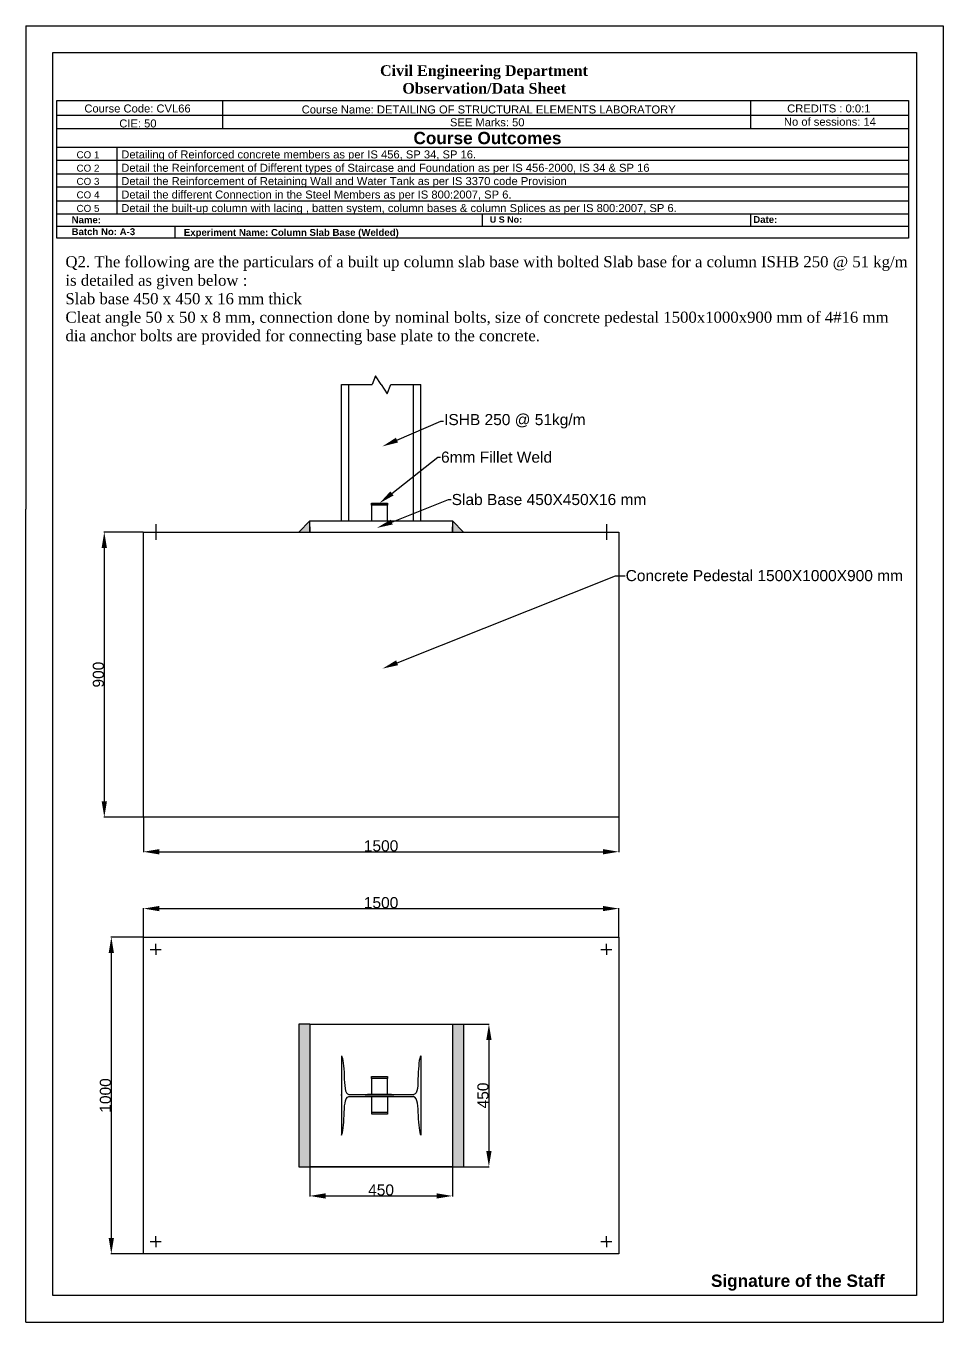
# Model space of a CAD drawing. Header units: millimetres. Extents: x 1139 to 12872, y 675 to 5093.
# Drawn here: x 1139 to 4033, y 675 to 4766 of the extents above; entities that cross this region are included whole.
import ezdxf
from ezdxf import colors
from ezdxf.entities.mleader import LeaderData, LeaderLine
from ezdxf.math import Vec2, Vec3

# ---------------------------------------------------------------- set-up
doc = ezdxf.new("R2010")
doc.units = ezdxf.units.MM
doc.styles.get("Standard").update_dxf_attribs({"font": 'arial.ttf'})
doc.dimstyles.new('ISO-25', dxfattribs={"dimtxt": 2.5, "dimasz": 2.5, "dimexe": 1.25, "dimexo": 0.625, "dimtad": 1, "dimtxsty": 'Standard', "dimcen": 2.5, "dimadec": 0, "dimazin": 0, "dimtfac": 1, "dimtmove": 0, "dimatfit": 3, "dimfxl": 1, "dimarcsym": 0})

# ---------------------------------------------------------------- blocks, each defined once
blk = doc.blocks.new('*D17')
at = {"color": 0, "lineweight": -2, "transparency": 16777216}
for p, q in [((1509.2, 3168.2), (1385.1, 3168.2)), ((1386.4, 3118.2), (1386.4, 2318.2)), ((1509.2, 2268.2), (1385.1, 2268.2))]:
    blk.add_line(p, q, dxfattribs=at)
at = {"color": 0, "transparency": 16777216}
for points in [[(1378.1, 3118.2), (1394.7, 3118.2), (1386.4, 3168.2)], [(1378.1, 2318.2), (1394.7, 2318.2), (1386.4, 2268.2)]]:
    blk.add_solid(points, dxfattribs=at)
at = {"layer": 'Defpoints', "color": 0, "transparency": 16777216}
for p in [(1509.8, 3168.2), (1386.4, 2268.2), (1509.8, 2268.2)]:
    blk.add_point(p, dxfattribs=at)
at = {"color": 0, "transparency": 16777216, "insert": (1367.9, 2718.2), "char_height": 35, "attachment_point": 5, "rotation": 90}
blk.add_mtext('900', dxfattribs=at)
blk = doc.blocks.new('*D18')
at = {"color": 0, "lineweight": -2, "transparency": 16777216}
for p, q in [((1509.8, 2267.6), (1509.8, 2157.9)), ((3009.8, 2267.6), (3009.8, 2157.9)), ((1559.8, 2159.1), (2959.8, 2159.1))]:
    blk.add_line(p, q, dxfattribs=at)
at = {"color": 0, "transparency": 16777216}
for points in [[(1559.8, 2167.5), (1559.8, 2150.8), (1509.8, 2159.1)], [(2959.8, 2167.5), (2959.8, 2150.8), (3009.8, 2159.1)]]:
    blk.add_solid(points, dxfattribs=at)
at = {"layer": 'Defpoints', "color": 0, "transparency": 16777216}
for p in [(1509.8, 2268.2), (3009.8, 2268.2), (3009.8, 2159.1)]:
    blk.add_point(p, dxfattribs=at)
at = {"color": 0, "transparency": 16777216, "insert": (2259.8, 2177.6), "char_height": 35, "attachment_point": 5}
blk.add_mtext('1500', dxfattribs=at)
blk = doc.blocks.new('*D19')
at = {"color": 0, "lineweight": -2, "transparency": 16777216}
for p, q in [((1509.8, 1890.5), (1509.8, 1981.1)), ((1559.8, 1979.8), (2959.8, 1979.8)), ((3009.8, 1890.5), (3009.8, 1981.1))]:
    blk.add_line(p, q, dxfattribs=at)
at = {"color": 0, "transparency": 16777216}
for points in [[(1559.8, 1988.1), (1559.8, 1971.5), (1509.8, 1979.8)], [(2959.8, 1988.1), (2959.8, 1971.5), (3009.8, 1979.8)]]:
    blk.add_solid(points, dxfattribs=at)
at = {"layer": 'Defpoints', "color": 0, "transparency": 16777216}
for p in [(3009.8, 1979.8), (1509.8, 1889.9), (3009.8, 1889.9)]:
    blk.add_point(p, dxfattribs=at)
at = {"color": 0, "transparency": 16777216, "insert": (2259.8, 1998.3), "char_height": 35, "attachment_point": 5}
blk.add_mtext('1500', dxfattribs=at)
blk = doc.blocks.new('*D20')
at = {"color": 0, "lineweight": -2, "transparency": 16777216}
for p, q in [((1509.2, 1889.9), (1407.3, 1889.9)), ((1408.6, 1839.9), (1408.6, 939.9)), ((1509.2, 889.9), (1407.3, 889.9))]:
    blk.add_line(p, q, dxfattribs=at)
at = {"color": 0, "transparency": 16777216}
for points in [[(1400.3, 1839.9), (1416.9, 1839.9), (1408.6, 1889.9)], [(1400.3, 939.9), (1416.9, 939.9), (1408.6, 889.9)]]:
    blk.add_solid(points, dxfattribs=at)
at = {"layer": 'Defpoints', "color": 0, "transparency": 16777216}
for p in [(1509.8, 1889.9), (1408.6, 889.9), (1509.8, 889.9)]:
    blk.add_point(p, dxfattribs=at)
at = {"color": 0, "transparency": 16777216, "insert": (1390.1, 1389.9), "char_height": 35, "attachment_point": 5, "rotation": 90}
blk.add_mtext('1000', dxfattribs=at)
blk = doc.blocks.new('*D21')
at = {"color": 0, "lineweight": -2, "transparency": 16777216}
for p, q in [((2034.8, 1164.3), (2034.8, 1071.5)), ((2484.8, 1164.3), (2484.8, 1071.5)), ((2084.8, 1072.8), (2434.8, 1072.8))]:
    blk.add_line(p, q, dxfattribs=at)
at = {"color": 0, "transparency": 16777216}
for points in [[(2084.8, 1081.1), (2084.8, 1064.4), (2034.8, 1072.8)], [(2434.8, 1081.1), (2434.8, 1064.4), (2484.8, 1072.8)]]:
    blk.add_solid(points, dxfattribs=at)
at = {"layer": 'Defpoints', "color": 0, "transparency": 16777216}
for p in [(2034.8, 1164.9), (2484.8, 1164.9), (2484.8, 1072.8)]:
    blk.add_point(p, dxfattribs=at)
at = {"color": 0, "transparency": 16777216, "insert": (2259.8, 1091.3), "char_height": 35, "attachment_point": 5}
blk.add_mtext('450', dxfattribs=at)
blk = doc.blocks.new('*D22')
at = {"color": 0, "lineweight": -2, "transparency": 16777216}
for p, q in [((2485.4, 1614.9), (2601.3, 1614.9)), ((2600, 1564.9), (2600, 1214.9)), ((2485.4, 1164.9), (2601.3, 1164.9))]:
    blk.add_line(p, q, dxfattribs=at)
at = {"color": 0, "transparency": 16777216}
for points in [[(2591.7, 1564.9), (2608.4, 1564.9), (2600, 1614.9)], [(2591.7, 1214.9), (2608.4, 1214.9), (2600, 1164.9)]]:
    blk.add_solid(points, dxfattribs=at)
at = {"layer": 'Defpoints', "color": 0, "transparency": 16777216}
for p in [(2484.8, 1614.9), (2484.8, 1164.9), (2600, 1164.9)]:
    blk.add_point(p, dxfattribs=at)
at = {"color": 0, "transparency": 16777216, "insert": (2581.5, 1389.9), "char_height": 35, "attachment_point": 5, "rotation": 90}
blk.add_mtext('450', dxfattribs=at)

msp = doc.modelspace()

# ---------------------------------------------------------------- hatches: boundary and pattern name
at = {"true_color": 0x000000}
h = msp.add_hatch(color=18, dxfattribs=at)
h.dxf.hatch_style = 1
h.paths.add_polyline_path([(2279.812, 3259.196), (2229.812, 3259.196), (2229.812, 3253.196), (2279.812, 3253.196)])
h = msp.add_hatch(color=18, dxfattribs=at)
h.dxf.hatch_style = 1
h.paths.add_polyline_path([(2484.812, 3203.196), (2484.812, 3168.196), (2519.812, 3168.196)])
h.paths.add_polyline_path([(2034.812, 3203.196), (1999.812, 3168.196), (2034.812, 3168.196)])
h.paths.add_polyline_path([(2034.812, 1614.88), (1999.812, 1614.88), (1999.812, 1164.88), (2034.812, 1164.88)])
h.paths.add_polyline_path([(2519.812, 1614.88), (2484.812, 1614.88), (2484.812, 1164.88), (2519.812, 1164.88)])
h = msp.add_hatch(color=18, dxfattribs=at)
h.dxf.hatch_style = 1
h.paths.add_polyline_path([(2279.812, 1449.33), (2229.812, 1449.33), (2229.812, 1443.33), (2279.812, 1443.33)])
h.paths.add_polyline_path([(2280.151, 1336.43), (2230.151, 1336.43), (2230.151, 1330.43), (2280.151, 1330.43)])

# ---------------------------------------------------------------- linework, layer by layer
for p, q in [((1139.164, 4765.772), (4033.133, 4765.772)), ((1139.164, 4765.772), (1139.164, 3240.852)), ((4033.133, 4765.772), (4033.133, 674.64)), ((1759.8, 4530.867), (1759.8, 4441.239)), ((3425.766, 4530.867), (3425.766, 4441.239)), ((1236.328, 4484.338), (3923.934, 4484.338)), ((3923.934, 4441.239), (1236.328, 4441.239)), ((1236.328, 4383.38), (3923.934, 4383.38)), ((1426.314, 4383.38), (1426.314, 4340.506)), ((3923.934, 4340.506), (1236.328, 4340.506)), ((1426.314, 4340.506), (1426.314, 4298.987)), ((1236.328, 4298.987), (3923.934, 4298.987)), ((1426.314, 4298.987), (1426.314, 4256.8)), ((3923.934, 4256.8), (1236.328, 4256.8)), ((1426.314, 4256.8), (1426.314, 4213.77)), ((1236.328, 4213.77), (3923.934, 4213.77)), ((1426.314, 4213.77), (1426.314, 4171.636)), ((3923.934, 4171.636), (1236.328, 4171.636)), ((1236.328, 4134.017), (3923.934, 4134.017)), ((1610.563, 4095.678), (1610.563, 4134.017)), ((2579.918, 4134.017), (2579.918, 4171.636)), ((3426.468, 4134.017), (3426.468, 4171.636)), ((2242.09, 3661.238), (2231.734, 3634.196)), ((2259.812, 3634.196), (2242.09, 3661.238)), ((2134.812, 3203.196), (2134.812, 3634.196)), ((2134.812, 3634.196), (2231.734, 3634.196)), ((2158.012, 3203.196), (2158.012, 3634.196)), ((2259.812, 3634.196), (2279.538, 3604.096)), ((2279.538, 3604.096), (2290.093, 3634.196)), ((2290.093, 3634.196), (2384.812, 3634.196)), ((2361.612, 3203.196), (2361.612, 3634.196)), ((2384.812, 3203.196), (2384.812, 3634.196)), ((1139.164, 674.64), (1139.164, 3240.852)), ((2229.812, 3253.196), (2229.812, 3259.196)), ((2229.812, 3259.196), (2279.812, 3259.196)), ((2279.812, 3253.196), (2229.812, 3253.196)), ((2229.812, 3253.196), (2229.812, 3203.196)), ((2279.812, 3259.196), (2279.812, 3253.196)), ((2279.812, 3203.196), (2279.812, 3253.196)), ((1548.703, 3193.196), (1548.703, 3143.196)), ((2034.812, 3203.196), (1999.812, 3168.196)), ((2034.812, 3168.196), (2034.812, 3203.196)), ((2034.812, 3203.196), (2484.812, 3203.196)), ((2209.812, 3203.196), (2299.812, 3203.196)), ((2229.812, 3203.196), (2279.812, 3203.196)), ((2254.812, 3203.196), (2299.812, 3203.196)), ((2254.812, 3203.196), (2279.812, 3203.196)), ((2259.812, 3203.196), (2292.312, 3203.196)), ((2484.812, 3203.196), (2484.812, 3168.196)), ((2484.812, 3203.196), (2519.812, 3168.196)), ((2970.921, 3193.196), (2970.921, 3143.196)), ((1509.812, 3168.196), (3009.812, 3168.196)), ((1509.812, 2268.196), (1509.812, 3168.196)), ((2034.812, 3184.196), (2034.812, 3168.196)), ((2034.812, 3184.196), (2034.812, 3168.196)), ((2034.812, 3168.196), (2259.812, 3168.196)), ((2259.812, 3168.196), (2484.812, 3168.196)), ((2484.812, 3168.196), (2484.812, 3184.196)), ((2484.812, 3184.196), (2484.812, 3168.196)), ((3009.812, 3168.196), (3009.812, 2268.196)), ((3009.812, 2268.196), (1509.812, 2268.196)), ((1509.812, 1889.88), (3009.812, 1889.88)), ((1509.812, 889.88), (1509.812, 1889.88)), ((3009.812, 1889.88), (3009.812, 889.88)), ((1531.203, 1850.989), (1566.203, 1850.989)), ((1548.703, 1850.989), (1548.703, 1868.489)), ((1548.703, 1850.989), (1548.703, 1833.489)), ((2953.421, 1850.989), (2988.421, 1850.989)), ((2970.921, 1850.989), (2970.921, 1868.489)), ((2970.921, 1850.989), (2970.921, 1833.489)), ((1509.812, 1389.88), (1509.812, 1614.88)), ((1999.812, 1614.88), (1999.812, 1164.88)), ((2034.812, 1614.88), (1999.812, 1614.88)), ((2034.812, 1614.88), (2034.812, 1164.88)), ((2034.812, 1614.88), (2484.812, 1614.88)), ((2484.812, 1614.88), (2484.812, 1164.88)), ((2484.812, 1614.88), (2519.812, 1614.88)), ((2519.812, 1614.88), (2519.812, 1164.88)), ((3009.812, 1614.88), (3009.812, 1164.88)), ((2134.812, 1514.88), (2134.812, 1264.88)), ((2384.809, 1514.883), (2384.812, 1264.889)), ((2229.812, 1443.33), (2229.812, 1449.33)), ((2229.812, 1449.33), (2279.812, 1449.33)), ((2279.812, 1443.33), (2229.812, 1443.33)), ((2229.812, 1443.33), (2229.812, 1393.33)), ((2279.812, 1449.33), (2279.812, 1443.33)), ((2279.812, 1393.33), (2279.812, 1443.33)), ((2134.812, 1389.88), (2134.812, 1393.33)), ((2158.012, 1393.33), (2362.947, 1393.33)), ((2209.812, 1393.33), (2299.812, 1393.33)), ((2292.312, 1393.33), (2217.312, 1393.33)), ((2229.812, 1393.33), (2279.812, 1393.33)), ((2254.812, 1393.33), (2299.812, 1393.33)), ((2254.812, 1393.33), (2279.812, 1393.33)), ((2384.811, 1393.33), (2384.812, 1393.33)), ((2158.012, 1386.43), (2361.612, 1386.43)), ((2299.845, 1386.43), (2209.845, 1386.43)), ((2292.651, 1386.43), (2217.651, 1386.43)), ((2230.151, 1336.43), (2230.151, 1386.43)), ((2230.151, 1386.43), (2280.151, 1386.43)), ((2255.151, 1386.43), (2280.151, 1386.43)), ((2280.151, 1386.43), (2280.151, 1361.43)), ((2280.151, 1361.43), (2280.151, 1336.43)), ((2384.811, 1386.43), (2384.812, 1386.43)), ((2280.151, 1336.43), (2230.151, 1336.43)), ((2230.151, 1330.43), (2230.151, 1336.43)), ((2280.151, 1330.43), (2230.151, 1330.43)), ((2280.151, 1336.43), (2280.151, 1330.43)), ((1999.812, 1164.88), (2519.812, 1164.88)), ((2484.812, 1164.88), (2034.812, 1164.88)), ((1548.703, 928.771), (1548.703, 946.271)), ((2970.921, 928.771), (2970.921, 946.271)), ((1531.203, 928.771), (1566.203, 928.771)), ((1548.703, 928.771), (1548.703, 911.271)), ((2953.421, 928.771), (2988.421, 928.771)), ((2970.921, 928.771), (2970.921, 911.271)), ((3009.812, 889.88), (1509.812, 889.88)), ((1139.164, 674.64), (2954.441, 674.64)), ((2954.441, 674.64), (4033.133, 674.64))]:
    msp.add_line(p, q)
for points in [[(1223.895, 4682.114), (3948.914, 4682.114), (3948.914, 758.88), (1223.895, 758.88)], [(1236.328, 4530.867), (3923.934, 4530.867), (3923.934, 4095.678), (1236.328, 4095.678)]]:
    msp.add_lwpolyline(points, close=True)
for points in [[(2134.812, 1514.88), (2136.459, 1511.558), (2137.934, 1506.508), (2139.242, 1499.957), (2140.387, 1492.13), (2141.374, 1483.25), (2142.208, 1473.543), (2142.892, 1463.235), (2143.432, 1452.549), (2143.861, 1441.737), (2144.329, 1431.147), (2145.017, 1421.157), (2146.102, 1412.141), (2147.765, 1404.474), (2150.185, 1398.534), (2153.541, 1394.694), (2158.012, 1393.33)], [(2384.809, 1514.883), (2383.186, 1511.549), (2381.746, 1506.49), (2380.483, 1499.93), (2379.392, 1492.095), (2378.467, 1483.208), (2377.701, 1473.496), (2377.087, 1463.183), (2376.622, 1452.494), (2376.268, 1441.679), (2375.88, 1431.089), (2375.28, 1421.1), (2374.293, 1412.087), (2372.743, 1404.428), (2370.452, 1398.498), (2367.245, 1394.674), (2362.947, 1393.33)], [(2134.812, 1264.88), (2136.437, 1268.212), (2137.88, 1273.26), (2139.151, 1279.788), (2140.258, 1287.562), (2141.209, 1296.348), (2142.014, 1305.909), (2142.679, 1316.012), (2143.215, 1326.422), (2143.656, 1336.892), (2144.151, 1347.126), (2144.873, 1356.82), (2145.997, 1365.665), (2147.699, 1373.355), (2150.152, 1379.584), (2153.532, 1384.045), (2158.012, 1386.43)], [(2384.812, 1264.889), (2383.735, 1268.21), (2382.686, 1273.248), (2381.677, 1279.767), (2380.722, 1287.533), (2379.835, 1296.312), (2379.028, 1305.868), (2378.316, 1315.966), (2377.712, 1326.371), (2377.197, 1336.838), (2376.619, 1347.071), (2375.797, 1356.765), (2374.547, 1365.613), (2372.686, 1373.31), (2370.033, 1379.549), (2366.402, 1384.025), (2361.612, 1386.43)]]:
    msp.add_lwpolyline(points)

# ---------------------------------------------------------------- texts
at = {"attachment_point": 1}
for s, width, gutter_width, insert, char_height in [('\\pxqc;{\\fBookman Old Style|b0|i0|c0|p18;\\H1.16667x;         \\fBookman Old Style|b1|i0|c0|p18;\\H1.14285x;       Civil Engineering Department\\P               Observation/Data Sheet}', 1278.04959, 125.831, (1851.193, 4641.581), 25.166104), ('Course Code: CVL66', 1182.29382, 126.263, (1323.608, 4517.775), 25.25257), ('Course Name: DETAILING OF STRUCTURAL ELEMENTS LABORATORY', 1182.29382, 126.263, (2009.403, 4514.679), 25.25257), ('CREDITS : 0:0:1', 1182.29382, 126.263, (3541.173, 4517.936), 25.25257), ('CIE: 50', 1182.29382, 126.263, (1433.679, 4470.583), 25.2526), ('SEE Marks: 50', 1182.29382, 126.263, (2477.163, 4474.104), 25.25257), ('No of sessions: 14', 1182.29382, 126.263, (3530.964, 4476.012), 25.25257), ('{\\fArial|b1|i0|c0|p34;Course Outcomes}', 1182.29382, 126.263, (2361.954, 4431.378), 38.81799), ('CO 1', 1038.89557, 110.949, (1298.823, 4370.162), 22.1897), ('Detailing of Reinforced concrete members as per IS 456, SP 34, SP 16.', 1182.29382, 126.263, (1440.109, 4372.85), 25.25257), ('CO 2', 1038.89557, 110.949, (1298.823, 4327.965), 22.1897), ('Detail the Reinforcement of Different types of Staircase and Foundation as per IS 456-2000, IS 34 & SP 16', 2042.97682, 126.263, (1440.109, 4330.653), 25.252569), ('CO 3', 1038.89557, 110.949, (1298.823, 4286.112), 22.1897), ('Detail the Reinforcement of Retaining Wall and Water Tank as per IS 3370 code Provision', 1780.59771, 126.263, (1440.109, 4288.8), 25.25257), ('CO 4', 1038.89557, 110.949, (1298.823, 4243.503), 22.1897), ('Detail the different Connection in the Steel Members as per IS 800:2007, SP 6.', 1555.98529, 126.263, (1440.109, 4246.192), 25.25257), ('CO 5', 1038.89557, 110.949, (1298.823, 4200.921), 22.1897), ('Detail the built-up column with lacing , batten system, column bases & column Splices as per IS 800:2007, SP 6.', 2096.64528, 126.263, (1440.109, 4203.609), 25.252569), ('{\\fArial|b1|i0|c0|p34;Name: }', 1182.29382, 126.263, (1283.216, 4164.76), 21.73807), ('{\\fArial|b1|i0|c0|p34;U S No:}', 1182.29382, 126.263, (2602.842, 4164.842), 20.18535), ('{\\fArial|b1|i0|c0|p34;Date: }', 1182.29382, 126.263, (3434.074, 4165.71), 21.73807), ('{\\fArial|b1|i0|c0|p34;Batch No: A-3}', 1182.29382, 126.263, (1283.216, 4127.262), 21.73807), ('{\\fArial|b1|i0|c0|p34;Experiment Name: Column Slab Base (Welded) }', 1182.29382, 126.263, (1637.389, 4124.919), 21.73807), ('{\\fBookman Old Style|b0|i0|c0|p18;Q2. The following are the particulars of a built up column slab base with bolted Slab base for a column ISHB 250 @ 51 kg/m is detailed as given below : \\PSlab base 450 x 450 x 16 mm thick \\PCleat angle 50 x 50 x 8 mm, connection done by nominal bolts, size of concrete pedestal 1500x1000x900 mm of 4#16 mm dia anchor bolts are provided for connecting base plate to the concrete.}', 2659.15061, 12.5, (1263.878, 4038.966), 35), ('{\\fArial|b1|i0|c0|p34;Signature of the Staff}', 1182.29382, 126.263, (3300.636, 824.494), 38.81799)]:
    msp.add_mtext_dynamic_manual_height_columns(s, width=width, gutter_width=gutter_width, heights=[0], dxfattribs=dict(at, insert=insert, char_height=char_height))

# ---------------------------------------------------------------- dimensions: what is measured, and where the dimension line sits
for base, p1, p2, picture, middle in [((1386.399, 2268.196), (1509.812, 3168.196), (1509.812, 2268.196), '*D17', (1367.904, 2718.196)), ((1408.593, 889.88), (1509.812, 1889.88), (1509.812, 889.88), '*D20', (1390.098, 1389.88)), ((2600.034, 1164.88), (2484.812, 1614.88), (2484.812, 1164.88), '*D22', (2581.539, 1389.88))]:
    dim = msp.add_linear_dim(base=base, p1=p1, p2=p2, angle=90, dimstyle='ISO-25', override={"dimtxt": 35, "dimasz": 50})
    dim.commit()
    dim.dimension.update_dxf_attribs({"geometry": picture, "text_midpoint": middle})
for base, p1, p2, picture, middle in [((3009.812, 2159.125), (1509.812, 2268.196), (3009.812, 2268.196), '*D18', (2259.812, 2177.62)), ((3009.812, 1979.806), (1509.812, 1889.88), (3009.812, 1889.88), '*D19', (2259.812, 1998.301)), ((2484.812, 1072.776), (2034.812, 1164.88), (2484.812, 1164.88), '*D21', (2259.812, 1091.271))]:
    dim = msp.add_linear_dim(base=base, p1=p1, p2=p2, dimstyle='ISO-25', override={"dimtxt": 35, "dimasz": 50})
    dim.commit()
    dim.dimension.update_dxf_attribs({"geometry": picture, "text_midpoint": middle})

# ---------------------------------------------------------------- leaders
ml = msp.add_multileader_mtext('Standard')
ml.set_content('ISHB 250 @ 51kg/m', color=256)
ml.set_leader_properties()
ml.build(insert=Vec2(0, 0))
ml.multileader.update_dxf_attribs({"arrow_head_size": 50})
ctx = ml.context
ctx.base_point, ctx.char_height, ctx.arrow_head_size, ctx.plane_origin = Vec3(2456.678, 3518.149), 35, 50, Vec3(2263.944, 3438.625)
notes = []
notes.append((ctx, [(0, (1, 1, 0), (2448.678, 3518.149), (1, 0), 8, [(0, [(2263.944, 3438.625)], 0, [])])]))
ctx.mtext.insert, ctx.mtext.flow_direction = Vec3(2458.678, 3540.794), 5
ml = msp.add_multileader_mtext('Standard')
ml.set_content('6mm Fillet Weld', color=256)
ml.set_leader_properties()
ml.build(insert=Vec2(0, 0))
ml.multileader.update_dxf_attribs({"arrow_head_size": 50})
ctx = ml.context
ctx.base_point, ctx.char_height, ctx.arrow_head_size, ctx.plane_origin = Vec3(2447.013, 3404.432), 35, 50, Vec3(2249.8, 3295.574)
notes.append((ctx, [(0, (1, 1, 0), (2439.013, 3404.432), (1, 0), 8, [(0, [(2254.812, 3259.196)], 0, [])])]))
ctx.mtext.insert, ctx.mtext.flow_direction = Vec3(2449.013, 3422.23), 5
ml = msp.add_multileader_mtext('Standard')
ml.set_content('Slab Base 450X450X16 mm', color=256)
ml.set_leader_properties()
ml.build(insert=Vec2(0, 0))
ml.multileader.update_dxf_attribs({"arrow_head_size": 50})
ctx = ml.context
ctx.base_point, ctx.char_height, ctx.arrow_head_size, ctx.plane_origin = Vec3(2480.588, 3270.656), 35, 50, Vec3(2246.78, 3181.405)
notes.append((ctx, [(0, (1, 1, 0), (2472.588, 3270.656), (1, 0), 8, [(0, [(2246.78, 3181.405)], 0, [])])]))
ctx.mtext.insert, ctx.mtext.flow_direction = Vec3(2482.588, 3288.454), 5
ml = msp.add_multileader_mtext('Standard')
ml.set_content('Concrete Pedestal 1500X1000X900 mm', color=256)
ml.set_leader_properties()
ml.build(insert=Vec2(0, 0))
ml.multileader.update_dxf_attribs({"arrow_head_size": 50})
ctx = ml.context
ctx.base_point, ctx.char_height, ctx.arrow_head_size, ctx.plane_origin = Vec3(3029.565, 3030.517), 35, 50, Vec3(2263.944, 2737.076)
notes.append((ctx, [(0, (1, 1, 0), (2999.812, 3030.517), (1, 0), 29.753, [(0, [(2263.944, 2737.076)], 0, [])])]))
ctx.mtext.insert, ctx.mtext.flow_direction = Vec3(3031.565, 3048.315), 5
for ctx, leaders in notes:
    for number, flags, end, landing, length, lines in leaders:
        leader = LeaderData()
        leader.index, (leader.has_last_leader_line, leader.has_dogleg_vector, leader.attachment_direction) = number, flags
        leader.last_leader_point, leader.dogleg_vector, leader.dogleg_length = Vec3(end), Vec3(landing), length
        for number, points, colour, breaks in lines:
            line = LeaderLine()
            line.index, line.vertices, line.color, line.breaks = number, Vec3.list(points), colors.encode_raw_color(colour), breaks
            leader.lines.append(line)
        ctx.leaders.append(leader)

doc.saveas('drawing.dxf')
